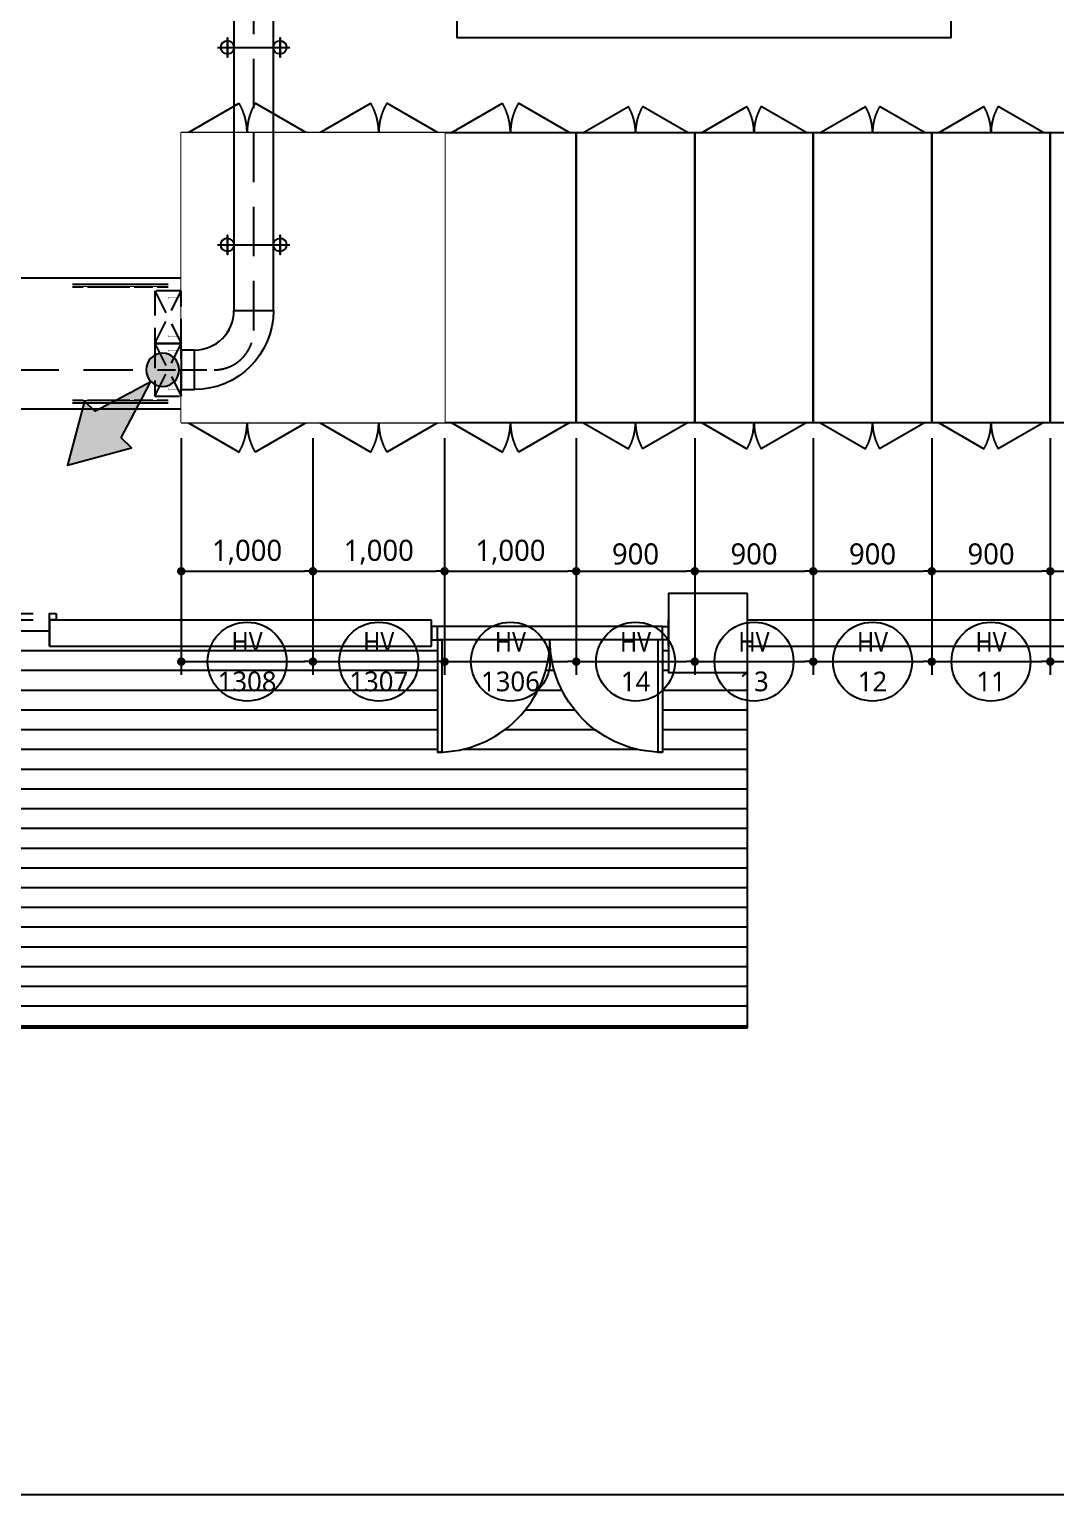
# Model space of a CAD drawing. Header units: millimetres. Extents: x 0 to 63075, y 0 to 44550.
# Drawn here: x 19790 to 27585, y 7945 to 19079 of the extents above; entities that cross this region are included whole.
import ezdxf
from ezdxf.enums import TextEntityAlignment as Align
from ezdxf.xclip import XClip

# ---------------------------------------------------------------- set-up
doc = ezdxf.new("R2010")
doc.units = ezdxf.units.MM
doc.header["$LTSCALE"] = 750
doc.header["$XCLIPFRAME"] = 0
for name, pattern in [('CEN', [62, 60, -1, 0, -1]), ('CENTER', [55, 50, -2, 1, -2]), ('HID', [0.2, 0.1, -0.1]), ('HIDDEN', [0.375, 0.25, -0.125])]:
    doc.linetypes.add(name, pattern=pattern)
doc.layers.get('Defpoints').update_dxf_attribs({"color": 167})
for name, color, linetype in [('arch', 8, 'Continuous'), ('cen', 1, 'CENTER'), ('DIM', 7, 'Continuous'), ('S2', 4, 'HIDDEN'), ('SYM', 3, 'Continuous'), ('T-TRAY', 6, 'Continuous'), ('TRAY', 3, 'Continuous'), ('TRAY1', 3, 'Continuous'), ('TRENCH', 3, 'Continuous'), ('XREF', 7, 'CEN'), ('수배전반', 3, 'Continuous')]:
    doc.layers.add(name, color=color, linetype=linetype)
doc.layers.add('건축도면', color=9, linetype='Continuous', lineweight=25)
doc.styles.add('GHS', font='malgun.ttf')
doc.styles.add('맑은고딕', font='malgun.ttf')
doc.dimstyles.new('Copy of PSD MI', dxfattribs={"dimscale": 100, "dimtxt": 1.5, "dimasz": 0.8, "dimexe": 1.25, "dimexo": 1.5, "dimgap": 0.6, "dimtad": 1, "dimdec": 0, "dimzin": 1, "dimdsep": 46, "dimlunit": 6, "dimtxsty": '맑은고딕', "dimblk": 'DOT', "dimcen": 2.5, "dimadec": 0, "dimazin": 0, "dimtfac": 1, "dimtdec": 0, "dimtix": 1, "dimtmove": 2, "dimatfit": 3, "dimfxl": 1, "dimtolj": 1, "dimtzin": 1, "dimarcsym": 0})

# ---------------------------------------------------------------- blocks, each defined once
blk = doc.blocks.new('XR-UT동', base_point=(461.0274117319104, 408.442780486535))
at = {"layer": 'arch'}
h = blk.add_hatch(dxfattribs=at)
h.set_pattern_fill('_USER,N', color=256, scale=150, style=0, pattern_type=0)
h.set_pattern_definition([(0, (-1129055.368443121, 477558.4850035652), (0, 150), [])])
edge = h.paths.add_edge_path()
edge.add_line((52794.98745333667, 14175.7425430983), (52794.98745333667, 13370.7425430983))
edge.add_arc((52794.98745333294, 14225.74254309737), 854.9999999997383, 183.3525431046147, 270.0000000000312, ccw=False)
edge.add_line((51941.45069372917, 14175.7425430983), (51938.52421294416, 14175.7425430983))
edge.add_arc((51084.98745333667, 14225.74254309737), 854.9999999995722, 269.9999999999688, 356.647456895397, ccw=False)
edge.add_line((51084.98745333667, 13370.7425430983), (51084.98745333667, 14175.7425430983))
edge.add_line((51084.98745333667, 14175.7425430983), (48139.98745333667, 14175.7425430983))
edge.add_line((48139.98745333667, 14175.7425430983), (48139.98745333667, 14375.74254309876))
edge.add_line((48139.98745333667, 14375.7425430983), (44639.98745333667, 14375.7425430983))
edge.add_line((44639.98745333667, 14375.7425430983), (44639.98745333667, 14175.74254309783))
edge.add_line((44639.98745333667, 14175.7425430983), (44439.98745333667, 14175.7425430983))
edge.add_line((44439.98745333667, 14175.7425430983), (44439.98745333667, 13975.7425430983))
edge.add_line((44439.98745333667, 13975.7425430983), (43839.98745333667, 13975.7425430983))
edge.add_line((43839.98745333667, 13975.7425430983), (43839.98745333667, 11275.7425430983))
edge.add_line((43839.98745333667, 11275.7425430983), (53439.98745333667, 11275.7425430983))
edge.add_line((53439.98745333667, 11275.7425430983), (53439.98745333667, 13975.7425430983))
edge.add_line((53439.98745333667, 13975.7425430983), (52839.98745333667, 13975.7425430983))
edge.add_line((52839.98745333667, 13975.7425430983), (52839.98745333667, 14175.7425430983))
edge.add_line((52839.98745333667, 14175.7425430983), (52794.98745333667, 14175.7425430983))
at = {"layer": 'arch', "linetype": 'HID', "ltscale": 5}
for p, q in [((44639.98745333667, 14425.7425430983), (48139.98745333667, 14425.7425430983)), ((44639.98745333667, 14375.7425430983), (48139.98745333667, 14375.7425430983))]:
    blk.add_line(p, q, dxfattribs=at)
at = {"layer": 'arch'}
for p, q in [((48139.98745333667, 14375.74254309364), (48139.98745333667, 14175.74254309364)), ((48139.98745333667, 14175.7425430983), (48139.98745333667, 14375.7425430983)), ((48139.98745333667, 14375.7425430983), (51039.98745333667, 14375.7425430983)), ((51039.98745333667, 14175.7425430983), (51039.98745333667, 14375.7425430983)), ((52839.98745333667, 14175.7425430983), (52839.98745333667, 14375.7425430983)), ((53439.98745333667, 14375.7425430983), (61839.98745333667, 14375.7425430983)), ((52794.98745333667, 14325.7425430983), (51084.98745333667, 14325.7425430983)), ((48139.98745333667, 14175.7425430983), (51039.98745333667, 14175.7425430983)), ((52794.98745333667, 14225.7425430983), (51084.98745333667, 14225.7425430983)), ((53439.98745333667, 14175.7425430983), (61839.98745333667, 14175.7425430983)), ((53439.98745333667, 11275.7425430983), (53439.98745333667, 13975.7425430983)), ((43839.98745333667, 11275.7425430983), (53439.98745333667, 11275.7425430983))]:
    blk.add_line(p, q, dxfattribs=at)
for points in [[(53439.98745333667, 14575.7425430983), (52839.98745333667, 14575.7425430983), (52839.98745333667, 13975.7425430983), (53439.98745333667, 13975.7425430983)], [(48189.98745333667, 14425.7425430983), (48189.98745333667, 14375.7425430983), (48139.98745333667, 14375.7425430983), (48139.98745333667, 14425.7425430983)], [(51039.98745333667, 14225.7425430983), (51084.98745333667, 14225.7425430983), (51084.98745333667, 14325.7425430983), (51039.98745333667, 14325.7425430983)], [(52839.98745333667, 14225.7425430983), (52794.98745333667, 14225.7425430983), (52794.98745333667, 14325.7425430983), (52839.98745333667, 14325.7425430983)]]:
    blk.add_lwpolyline(points, close=True, dxfattribs=at)
for points in [[(51084.98745333667, 14225.7425430983), (51084.98745333667, 13370.7425430983, 0.4142135623733544), (51939.98745333667, 14225.7425430983, 0.4142135623733544)], [(52794.98745333667, 14225.7425430983), (52794.98745333667, 13370.7425430983, -0.4142135623732744), (51939.98745333667, 14225.7425430983, -0.4142135623732744)]]:
    blk.add_lwpolyline(points, format="xyb", dxfattribs=at)
for points in [[(51084.98745333667, 14225.7425430983), (51119.98745333667, 14225.7425430983), (51119.98745333667, 13370.7425430983), (51084.98745333667, 13370.7425430983)], [(52794.98745333667, 14225.7425430983), (52759.98745333667, 14225.7425430983), (52759.98745333667, 13370.7425430983), (52794.98745333667, 13370.7425430983)]]:
    blk.add_lwpolyline(points, dxfattribs=at)
blk = doc.blocks.new('DOT')
at = {"layer": 'cen', "color": 0, "linetype": 'ByBlock'}
blk.add_line((-0.5, 0), (-1, 0), dxfattribs=at)
at = {"layer": 'cen', "color": 0, "linetype": 'ByBlock', "const_width": 0.5}
blk.add_lwpolyline([(-0.25, 0, 1), (0.25, 0, 1)], format="xyb", close=True, dxfattribs=at)
blk = doc.blocks.new('*D18')
at = {"layer": 'Defpoints', "color": 0, "transparency": 16777216}
for p in [(27543.75349408764, 16091.59562137943), (28443.75349408764, 16091.59562149538), (28443.75349408764, 14961.29435023869)]:
    blk.add_point(p, dxfattribs=at)
at = {"layer": 'DIM', "color": 0, "lineweight": -2, "ltscale": 2, "transparency": 16777216}
for p, q in [((27543.75349408764, 15971.59562137943), (27543.75349408764, 14861.29435023869)), ((28443.75349408764, 15971.59562149538), (28443.75349408764, 14861.29435023869)), ((27607.75349408764, 14961.29435023869), (28379.75349408764, 14961.29435023869))]:
    blk.add_line(p, q, dxfattribs=at)
at = {"layer": 'DIM', "color": 0, "lineweight": -2, "transparency": 16777216, "xscale": 64, "yscale": 64, "zscale": 64, "rotation": 180}
blk.add_blockref('DOT', (27543.75349408764, 14961.29435023869), dxfattribs=at)
at = {"layer": 'DIM', "color": 0, "lineweight": -2, "transparency": 16777216, "xscale": 64, "yscale": 64, "zscale": 64}
blk.add_blockref('DOT', (28443.75349408764, 14961.29435023869), dxfattribs=at)
at = {"layer": 'DIM', "color": 3, "transparency": 16777216, "insert": (27993.75349408764, 15091.95739371695), "char_height": 160, "attachment_point": 5, "style": '맑은고딕'}
blk.add_mtext('\\A1;900', dxfattribs=at)
blk = doc.blocks.new('*D19')
at = {"layer": 'Defpoints', "color": 0, "transparency": 16777216}
for p in [(27543.75349408764, 16091.59562137943), (28443.75349408764, 16091.59562137943), (28443.75349408764, 14274.52652119832)]:
    blk.add_point(p, dxfattribs=at)
at = {"layer": 'DIM', "color": 0, "lineweight": -2, "ltscale": 2, "transparency": 16777216}
for p, q in [((27543.75349408764, 15971.59562137943), (27543.75349408764, 14174.52652119832)), ((28443.75349408764, 15971.59562137943), (28443.75349408764, 14174.52652119832)), ((27607.75349408764, 14274.52652119832), (28379.75349408764, 14274.52652119832))]:
    blk.add_line(p, q, dxfattribs=at)
at = {"layer": 'DIM', "color": 0, "lineweight": -2, "transparency": 16777216, "xscale": 64, "yscale": 64, "zscale": 64, "rotation": 180}
blk.add_blockref('DOT', (27543.75349408764, 14274.52652119832), dxfattribs=at)
at = {"layer": 'DIM', "color": 0, "lineweight": -2, "transparency": 16777216, "xscale": 64, "yscale": 64, "zscale": 64}
blk.add_blockref('DOT', (28443.75349408764, 14274.52652119832), dxfattribs=at)
blk = doc.blocks.new('*D20')
at = {"layer": 'Defpoints', "color": 0, "transparency": 16777216}
for p in [(26643.75349408764, 16091.59562137943), (27543.75349408764, 16091.59562149538), (27543.75349408764, 14961.29435023869)]:
    blk.add_point(p, dxfattribs=at)
at = {"layer": 'DIM', "color": 0, "lineweight": -2, "ltscale": 2, "transparency": 16777216}
for p, q in [((26643.75349408764, 15971.59562137943), (26643.75349408764, 14861.29435023869)), ((27543.75349408764, 15971.59562149538), (27543.75349408764, 14861.29435023869)), ((26707.75349408764, 14961.29435023869), (27479.75349408764, 14961.29435023869))]:
    blk.add_line(p, q, dxfattribs=at)
at = {"layer": 'DIM', "color": 0, "lineweight": -2, "transparency": 16777216, "xscale": 64, "yscale": 64, "zscale": 64, "rotation": 180}
blk.add_blockref('DOT', (26643.75349408764, 14961.29435023869), dxfattribs=at)
at = {"layer": 'DIM', "color": 0, "lineweight": -2, "transparency": 16777216, "xscale": 64, "yscale": 64, "zscale": 64}
blk.add_blockref('DOT', (27543.75349408764, 14961.29435023869), dxfattribs=at)
at = {"layer": 'DIM', "color": 3, "transparency": 16777216, "insert": (27093.75349408764, 15091.95739371695), "char_height": 160, "attachment_point": 5, "style": '맑은고딕'}
blk.add_mtext('\\A1;900', dxfattribs=at)
blk = doc.blocks.new('*D21')
at = {"layer": 'Defpoints', "color": 0, "transparency": 16777216}
for p in [(26643.75349408764, 16091.59562137943), (27543.75349408764, 16091.59562137943), (27543.75349408764, 14274.52652119832)]:
    blk.add_point(p, dxfattribs=at)
at = {"layer": 'DIM', "color": 0, "lineweight": -2, "ltscale": 2, "transparency": 16777216}
for p, q in [((26643.75349408764, 15971.59562137943), (26643.75349408764, 14174.52652119832)), ((27543.75349408764, 15971.59562137943), (27543.75349408764, 14174.52652119832)), ((26707.75349408764, 14274.52652119832), (27479.75349408764, 14274.52652119832))]:
    blk.add_line(p, q, dxfattribs=at)
at = {"layer": 'DIM', "color": 0, "lineweight": -2, "transparency": 16777216, "xscale": 64, "yscale": 64, "zscale": 64, "rotation": 180}
blk.add_blockref('DOT', (26643.75349408764, 14274.52652119832), dxfattribs=at)
at = {"layer": 'DIM', "color": 0, "lineweight": -2, "transparency": 16777216, "xscale": 64, "yscale": 64, "zscale": 64}
blk.add_blockref('DOT', (27543.75349408764, 14274.52652119832), dxfattribs=at)
blk = doc.blocks.new('*D22')
at = {"layer": 'Defpoints', "color": 0, "transparency": 16777216}
for p in [(25743.75349408764, 16091.59562137943), (26643.75349408764, 16091.59562149538), (26643.75349408764, 14961.29435023869)]:
    blk.add_point(p, dxfattribs=at)
at = {"layer": 'DIM', "color": 0, "lineweight": -2, "ltscale": 2, "transparency": 16777216}
for p, q in [((25743.75349408764, 15971.59562137943), (25743.75349408764, 14861.29435023869)), ((26643.75349408764, 15971.59562149538), (26643.75349408764, 14861.29435023869)), ((25807.75349408764, 14961.29435023869), (26579.75349408764, 14961.29435023869))]:
    blk.add_line(p, q, dxfattribs=at)
at = {"layer": 'DIM', "color": 0, "lineweight": -2, "transparency": 16777216, "xscale": 64, "yscale": 64, "zscale": 64, "rotation": 180}
blk.add_blockref('DOT', (25743.75349408764, 14961.29435023869), dxfattribs=at)
at = {"layer": 'DIM', "color": 0, "lineweight": -2, "transparency": 16777216, "xscale": 64, "yscale": 64, "zscale": 64}
blk.add_blockref('DOT', (26643.75349408764, 14961.29435023869), dxfattribs=at)
at = {"layer": 'DIM', "color": 3, "transparency": 16777216, "insert": (26193.75349408764, 15091.95739371695), "char_height": 160, "attachment_point": 5, "style": '맑은고딕'}
blk.add_mtext('\\A1;900', dxfattribs=at)
blk = doc.blocks.new('*D23')
at = {"layer": 'Defpoints', "color": 0, "transparency": 16777216}
for p in [(25743.75349408764, 16091.59562137943), (26643.75349408764, 16091.59562137943), (26643.75349408764, 14274.52652119832)]:
    blk.add_point(p, dxfattribs=at)
at = {"layer": 'DIM', "color": 0, "lineweight": -2, "ltscale": 2, "transparency": 16777216}
for p, q in [((25743.75349408764, 15971.59562137943), (25743.75349408764, 14174.52652119832)), ((26643.75349408764, 15971.59562137943), (26643.75349408764, 14174.52652119832)), ((25807.75349408764, 14274.52652119832), (26579.75349408764, 14274.52652119832))]:
    blk.add_line(p, q, dxfattribs=at)
at = {"layer": 'DIM', "color": 0, "lineweight": -2, "transparency": 16777216, "xscale": 64, "yscale": 64, "zscale": 64, "rotation": 180}
blk.add_blockref('DOT', (25743.75349408764, 14274.52652119832), dxfattribs=at)
at = {"layer": 'DIM', "color": 0, "lineweight": -2, "transparency": 16777216, "xscale": 64, "yscale": 64, "zscale": 64}
blk.add_blockref('DOT', (26643.75349408764, 14274.52652119832), dxfattribs=at)
blk = doc.blocks.new('*D24')
at = {"layer": 'Defpoints', "color": 0, "transparency": 16777216}
for p in [(24843.75349408764, 16091.59562137943), (25743.75349408764, 16091.59562149538), (25743.75349408764, 14961.29435023869)]:
    blk.add_point(p, dxfattribs=at)
at = {"layer": 'DIM', "color": 0, "lineweight": -2, "ltscale": 2, "transparency": 16777216}
for p, q in [((24843.75349408764, 15971.59562137943), (24843.75349408764, 14861.29435023869)), ((25743.75349408764, 15971.59562149538), (25743.75349408764, 14861.29435023869)), ((24907.75349408764, 14961.29435023869), (25679.75349408764, 14961.29435023869))]:
    blk.add_line(p, q, dxfattribs=at)
at = {"layer": 'DIM', "color": 0, "lineweight": -2, "transparency": 16777216, "xscale": 64, "yscale": 64, "zscale": 64, "rotation": 180}
blk.add_blockref('DOT', (24843.75349408764, 14961.29435023869), dxfattribs=at)
at = {"layer": 'DIM', "color": 0, "lineweight": -2, "transparency": 16777216, "xscale": 64, "yscale": 64, "zscale": 64}
blk.add_blockref('DOT', (25743.75349408764, 14961.29435023869), dxfattribs=at)
at = {"layer": 'DIM', "color": 3, "transparency": 16777216, "insert": (25293.75349408764, 15091.95739371695), "char_height": 160, "attachment_point": 5, "style": '맑은고딕'}
blk.add_mtext('\\A1;900', dxfattribs=at)
blk = doc.blocks.new('*D25')
at = {"layer": 'Defpoints', "color": 0, "transparency": 16777216}
for p in [(24843.75349408764, 16091.59562137943), (25743.75349408764, 16091.59562137943), (25743.75349408764, 14274.52652119832)]:
    blk.add_point(p, dxfattribs=at)
at = {"layer": 'DIM', "color": 0, "lineweight": -2, "ltscale": 2, "transparency": 16777216}
for p, q in [((24843.75349408764, 15971.59562137943), (24843.75349408764, 14174.52652119832)), ((25743.75349408764, 15971.59562137943), (25743.75349408764, 14174.52652119832)), ((24907.75349408764, 14274.52652119832), (25679.75349408764, 14274.52652119832))]:
    blk.add_line(p, q, dxfattribs=at)
at = {"layer": 'DIM', "color": 0, "lineweight": -2, "transparency": 16777216, "xscale": 64, "yscale": 64, "zscale": 64, "rotation": 180}
blk.add_blockref('DOT', (24843.75349408764, 14274.52652119832), dxfattribs=at)
at = {"layer": 'DIM', "color": 0, "lineweight": -2, "transparency": 16777216, "xscale": 64, "yscale": 64, "zscale": 64}
blk.add_blockref('DOT', (25743.75349408764, 14274.52652119832), dxfattribs=at)
blk = doc.blocks.new('*D26')
at = {"layer": 'Defpoints', "color": 0, "transparency": 16777216}
for p in [(23943.75349408764, 16091.59562137943), (24843.75349408764, 16091.59562149538), (24843.75349408764, 14961.29435023869)]:
    blk.add_point(p, dxfattribs=at)
at = {"layer": 'DIM', "color": 0, "lineweight": -2, "ltscale": 2, "transparency": 16777216}
for p, q in [((23943.75349408764, 15971.59562137943), (23943.75349408764, 14861.29435023869)), ((24843.75349408764, 15971.59562149538), (24843.75349408764, 14861.29435023869)), ((24007.75349408764, 14961.29435023869), (24779.75349408764, 14961.29435023869))]:
    blk.add_line(p, q, dxfattribs=at)
at = {"layer": 'DIM', "color": 0, "lineweight": -2, "transparency": 16777216, "xscale": 64, "yscale": 64, "zscale": 64, "rotation": 180}
blk.add_blockref('DOT', (23943.75349408764, 14961.29435023869), dxfattribs=at)
at = {"layer": 'DIM', "color": 0, "lineweight": -2, "transparency": 16777216, "xscale": 64, "yscale": 64, "zscale": 64}
blk.add_blockref('DOT', (24843.75349408764, 14961.29435023869), dxfattribs=at)
at = {"layer": 'DIM', "color": 3, "transparency": 16777216, "insert": (24393.75349408764, 15091.95739371695), "char_height": 160, "attachment_point": 5, "style": '맑은고딕'}
blk.add_mtext('\\A1;900', dxfattribs=at)
blk = doc.blocks.new('*D27')
at = {"layer": 'Defpoints', "color": 0, "transparency": 16777216}
for p in [(23943.75349408764, 16091.59562137943), (24843.75349408764, 16091.59562137943), (24843.75349408764, 14274.52652119832)]:
    blk.add_point(p, dxfattribs=at)
at = {"layer": 'DIM', "color": 0, "lineweight": -2, "ltscale": 2, "transparency": 16777216}
for p, q in [((23943.75349408764, 15971.59562137943), (23943.75349408764, 14174.52652119832)), ((24843.75349408764, 15971.59562137943), (24843.75349408764, 14174.52652119832)), ((24007.75349408764, 14274.52652119832), (24779.75349408764, 14274.52652119832))]:
    blk.add_line(p, q, dxfattribs=at)
at = {"layer": 'DIM', "color": 0, "lineweight": -2, "transparency": 16777216, "xscale": 64, "yscale": 64, "zscale": 64, "rotation": 180}
blk.add_blockref('DOT', (23943.75349408764, 14274.52652119832), dxfattribs=at)
at = {"layer": 'DIM', "color": 0, "lineweight": -2, "transparency": 16777216, "xscale": 64, "yscale": 64, "zscale": 64}
blk.add_blockref('DOT', (24843.75349408764, 14274.52652119832), dxfattribs=at)
blk = doc.blocks.new('*D28')
at = {"layer": 'Defpoints', "color": 0, "transparency": 16777216}
for p in [(21943.75349408764, 16091.59562137943), (22943.75349408764, 16091.59562149538), (22943.75349408764, 14961.29435023869)]:
    blk.add_point(p, dxfattribs=at)
at = {"layer": 'DIM', "color": 0, "lineweight": -2, "ltscale": 2, "transparency": 16777216}
for p, q in [((21943.75349408764, 15971.59562137943), (21943.75349408764, 14861.29435023869)), ((22943.75349408764, 15971.59562149538), (22943.75349408764, 14861.29435023869)), ((22007.75349408764, 14961.29435023869), (22879.75349408764, 14961.29435023869))]:
    blk.add_line(p, q, dxfattribs=at)
at = {"layer": 'DIM', "color": 0, "lineweight": -2, "transparency": 16777216, "xscale": 64, "yscale": 64, "zscale": 64, "rotation": 180}
blk.add_blockref('DOT', (21943.75349408764, 14961.29435023869), dxfattribs=at)
at = {"layer": 'DIM', "color": 0, "lineweight": -2, "transparency": 16777216, "xscale": 64, "yscale": 64, "zscale": 64}
blk.add_blockref('DOT', (22943.75349408764, 14961.29435023869), dxfattribs=at)
at = {"layer": 'DIM', "color": 3, "transparency": 16777216, "insert": (22443.75349408764, 15105.81608936913), "char_height": 160, "attachment_point": 5, "style": '맑은고딕'}
blk.add_mtext('\\A1;1,000', dxfattribs=at)
blk = doc.blocks.new('*D29')
at = {"layer": 'Defpoints', "color": 0, "transparency": 16777216}
for p in [(21943.75349408764, 16091.59562137943), (22943.75349408764, 16091.59562137943), (22943.75349408764, 14274.52652119832)]:
    blk.add_point(p, dxfattribs=at)
at = {"layer": 'DIM', "color": 0, "lineweight": -2, "ltscale": 2, "transparency": 16777216}
for p, q in [((21943.75349408764, 15971.59562137943), (21943.75349408764, 14174.52652119832)), ((22943.75349408764, 15971.59562137943), (22943.75349408764, 14174.52652119832)), ((22007.75349408764, 14274.52652119832), (22879.75349408764, 14274.52652119832))]:
    blk.add_line(p, q, dxfattribs=at)
at = {"layer": 'DIM', "color": 0, "lineweight": -2, "transparency": 16777216, "xscale": 64, "yscale": 64, "zscale": 64, "rotation": 180}
blk.add_blockref('DOT', (21943.75349408764, 14274.52652119832), dxfattribs=at)
at = {"layer": 'DIM', "color": 0, "lineweight": -2, "transparency": 16777216, "xscale": 64, "yscale": 64, "zscale": 64}
blk.add_blockref('DOT', (22943.75349408764, 14274.52652119832), dxfattribs=at)
blk = doc.blocks.new('*D30')
at = {"layer": 'Defpoints', "color": 0, "transparency": 16777216}
for p in [(20943.75349408764, 16091.59562137943), (21943.75349408764, 16091.59562149538), (21943.75349408764, 14961.29435023869)]:
    blk.add_point(p, dxfattribs=at)
at = {"layer": 'DIM', "color": 0, "lineweight": -2, "ltscale": 2, "transparency": 16777216}
for p, q in [((20943.75349408764, 15971.59562137943), (20943.75349408764, 14861.29435023869)), ((21943.75349408764, 15971.59562149538), (21943.75349408764, 14861.29435023869)), ((21007.75349408764, 14961.29435023869), (21879.75349408764, 14961.29435023869))]:
    blk.add_line(p, q, dxfattribs=at)
at = {"layer": 'DIM', "color": 0, "lineweight": -2, "transparency": 16777216, "xscale": 64, "yscale": 64, "zscale": 64, "rotation": 180}
blk.add_blockref('DOT', (20943.75349408764, 14961.29435023869), dxfattribs=at)
at = {"layer": 'DIM', "color": 0, "lineweight": -2, "transparency": 16777216, "xscale": 64, "yscale": 64, "zscale": 64}
blk.add_blockref('DOT', (21943.75349408764, 14961.29435023869), dxfattribs=at)
at = {"layer": 'DIM', "color": 3, "transparency": 16777216, "insert": (21443.75349408764, 15105.81608936913), "char_height": 160, "attachment_point": 5, "style": '맑은고딕'}
blk.add_mtext('\\A1;1,000', dxfattribs=at)
blk = doc.blocks.new('*D31')
at = {"layer": 'Defpoints', "color": 0, "transparency": 16777216}
for p in [(20943.75349408764, 16091.59562137943), (21943.75349408764, 16091.59562137943), (21943.75349408764, 14274.52652119832)]:
    blk.add_point(p, dxfattribs=at)
at = {"layer": 'DIM', "color": 0, "lineweight": -2, "ltscale": 2, "transparency": 16777216}
for p, q in [((20943.75349408764, 15971.59562137943), (20943.75349408764, 14174.52652119832)), ((21943.75349408764, 15971.59562137943), (21943.75349408764, 14174.52652119832)), ((21007.75349408764, 14274.52652119832), (21879.75349408764, 14274.52652119832))]:
    blk.add_line(p, q, dxfattribs=at)
at = {"layer": 'DIM', "color": 0, "lineweight": -2, "transparency": 16777216, "xscale": 64, "yscale": 64, "zscale": 64, "rotation": 180}
blk.add_blockref('DOT', (20943.75349408764, 14274.52652119832), dxfattribs=at)
at = {"layer": 'DIM', "color": 0, "lineweight": -2, "transparency": 16777216, "xscale": 64, "yscale": 64, "zscale": 64}
blk.add_blockref('DOT', (21943.75349408764, 14274.52652119832), dxfattribs=at)
blk = doc.blocks.new('*D34')
at = {"layer": 'Defpoints', "color": 0, "transparency": 16777216}
for p in [(22943.75349408764, 16091.59562137943), (23943.75349408764, 16091.59562149538), (23943.75349408764, 14961.29435023869)]:
    blk.add_point(p, dxfattribs=at)
at = {"layer": 'DIM', "color": 0, "lineweight": -2, "ltscale": 2, "transparency": 16777216}
for p, q in [((22943.75349408764, 15971.59562137943), (22943.75349408764, 14861.29435023869)), ((23943.75349408764, 15971.59562149538), (23943.75349408764, 14861.29435023869)), ((23007.75349408764, 14961.29435023869), (23879.75349408764, 14961.29435023869))]:
    blk.add_line(p, q, dxfattribs=at)
at = {"layer": 'DIM', "color": 0, "lineweight": -2, "transparency": 16777216, "xscale": 64, "yscale": 64, "zscale": 64, "rotation": 180}
blk.add_blockref('DOT', (22943.75349408764, 14961.29435023869), dxfattribs=at)
at = {"layer": 'DIM', "color": 0, "lineweight": -2, "transparency": 16777216, "xscale": 64, "yscale": 64, "zscale": 64}
blk.add_blockref('DOT', (23943.75349408764, 14961.29435023869), dxfattribs=at)
at = {"layer": 'DIM', "color": 3, "transparency": 16777216, "insert": (23443.75349408764, 15105.81608936913), "char_height": 160, "attachment_point": 5, "style": '맑은고딕'}
blk.add_mtext('\\A1;1,000', dxfattribs=at)
blk = doc.blocks.new('*D35')
at = {"layer": 'Defpoints', "color": 0, "transparency": 16777216}
for p in [(22943.75349408764, 16091.59562137943), (23943.75349408764, 16091.59562137943), (23943.75349408764, 14274.52652119832)]:
    blk.add_point(p, dxfattribs=at)
at = {"layer": 'DIM', "color": 0, "lineweight": -2, "ltscale": 2, "transparency": 16777216}
for p, q in [((22943.75349408764, 15971.59562137943), (22943.75349408764, 14174.52652119832)), ((23943.75349408764, 15971.59562137943), (23943.75349408764, 14174.52652119832)), ((23007.75349408764, 14274.52652119832), (23879.75349408764, 14274.52652119832))]:
    blk.add_line(p, q, dxfattribs=at)
at = {"layer": 'DIM', "color": 0, "lineweight": -2, "transparency": 16777216, "xscale": 64, "yscale": 64, "zscale": 64, "rotation": 180}
blk.add_blockref('DOT', (22943.75349408764, 14274.52652119832), dxfattribs=at)
at = {"layer": 'DIM', "color": 0, "lineweight": -2, "transparency": 16777216, "xscale": 64, "yscale": 64, "zscale": 64}
blk.add_blockref('DOT', (23943.75349408764, 14274.52652119832), dxfattribs=at)
blk = doc.blocks.new('A$C222E16D0')
at = {"layer": 'T-TRAY'}
for color, points in [(254, [(0.7071065869531594, 0.7071069754310884), (2.494500802218681, 4.095290090830531), (1.880680810456397, 4.709109745395835), (5.744383831217419, 5.744386987120379), (4.709108712151647, 1.880683397583198), (4.095288720389362, 2.494503052148502)]), (256, [(1, 0, 0.9999999999999999), (-1, 1.224646799147353e-16, 0.9999999999999999)])]:
    blk.add_hatch(color=color, dxfattribs=at).paths.add_polyline_path(points)
at = {"layer": 'T-TRAY', "color": 3}
for p in [(2.494500802218681, 4.095290090830531), (4.095288720389362, 2.494503052148502)]:
    blk.add_line(p, (0.7071065869531594, 0.7071069754310884), dxfattribs=at)
blk.add_lwpolyline([(2.494500802218681, 4.095290090830531), (1.880680810456397, 4.709109745395835), (5.744383831217419, 5.744386987120379), (4.709108712151647, 1.880683397583198), (4.095288720389362, 2.494503052148502)], dxfattribs=at)
blk.add_circle((0, 0), 1, dxfattribs=at)

msp = doc.modelspace()

# ---------------------------------------------------------------- linework, layer by layer
at = {"layer": 'DIM', "color": 6, "ltscale": 2}
for p, q in [((21168.75349408764, 14274.52652119832, -5.479289800115544e-09), (21718.75349408764, 14274.52652119832, 5.479289800070159e-09)), ((22168.75349408764, 14274.52652119832, -5.479289800085288e-09), (22718.75349408764, 14274.52652119832, 5.479289800100415e-09)), ((23168.75349408764, 14274.52652119832, -5.479289800085288e-09), (23718.75349408764, 14274.52652119832, 5.479289800100415e-09)), ((24118.75349408764, 14274.52652119832, -5.479289800138235e-09), (24668.75349408764, 14274.52652119832, 5.479289800047467e-09)), ((25018.75349408764, 14274.52652119832, -5.479289800138235e-09), (25568.75349408764, 14274.52652119832, 5.479289800047467e-09)), ((25918.75349408764, 14274.52652119832, -5.479289800138235e-09), (26468.75349408764, 14274.52652119832, 5.479289800047467e-09)), ((26818.75349408764, 14274.52652119832, -5.479289800138235e-09), (27368.75349408764, 14274.52652119832, 5.479289800047467e-09))]:
    msp.add_line(p, q, dxfattribs=at)
for centre in [(21443.75349408764, 14274.52652119832), (22443.75349408764, 14274.52652119832), (23443.75349408764, 14274.52652119832), (24393.75349408764, 14274.52652119832), (25293.75349408764, 14274.52652119832), (26193.75349408764, 14274.52652119832), (27093.75349408764, 14274.52652119832)]:
    msp.add_circle(centre, 300, dxfattribs=at)
at = {"layer": 'SYM', "color": 6, "linetype": 'HIDDEN', "ltscale": 800}
for p, q in [((20993.75349408764, 18291.59562137943), (21383.46492578837, 18516.59562137943)), ((21893.75349408764, 18291.59562137943), (21504.04206238317, 18516.59562137943)), ((21993.75349408764, 18291.59562137943), (22383.46492578837, 18516.59562137943)), ((22893.75349408764, 18291.59562137943), (22504.04206238317, 18516.59562137943)), ((22993.75349408764, 18291.59562137943), (23383.46492578837, 18516.59562137943)), ((23893.75349408764, 18291.59562137943), (23504.04206238317, 18516.59562137943)), ((23993.75349408764, 18291.59562137943), (24340.16365560147, 18491.59562137943)), ((24793.75349408764, 18291.59562137943), (24447.3433325738, 18491.59562137943)), ((24893.75349408764, 18291.59562137943), (25240.16365560147, 18491.59562137943)), ((25693.75349408764, 18291.59562137943), (25347.3433325738, 18491.59562137943)), ((25793.75349408764, 18291.59562137943), (26140.16365560147, 18491.59562137943)), ((26593.75349408764, 18291.59562137943), (26247.3433325738, 18491.59562137943)), ((26693.75349408764, 18291.59562137943), (27040.16365560147, 18491.59562137943)), ((27493.75349408764, 18291.59562137943), (27147.3433325738, 18491.59562137943)), ((20993.75349408764, 16091.59562137943), (21383.46492578837, 15866.59562137943)), ((21893.75349408764, 16091.59562137943), (21504.04206238317, 15866.59562137943)), ((21993.75349408764, 16091.59562137943), (22383.46492578837, 15866.59562137943)), ((22893.75349408764, 16091.59562137943), (22504.04206238317, 15866.59562137943)), ((22993.75349408764, 16091.59562137943), (23383.46492578837, 15866.59562137943)), ((23893.75349408764, 16091.59562137943), (23504.04206238317, 15866.59562137943)), ((23993.75349408764, 16091.59562137943), (24340.16365560147, 15891.59562137943)), ((24793.75349408764, 16091.59562137943), (24447.3433325738, 15891.59562137943)), ((24893.75349408764, 16091.59562137943), (25240.16365560147, 15891.59562137943)), ((25693.75349408764, 16091.59562137943), (25347.3433325738, 15891.59562137943)), ((25793.75349408764, 16091.59562137943), (26140.16365560147, 15891.59562137943)), ((26593.75349408764, 16091.59562137943), (26247.3433325738, 15891.59562137943)), ((26693.75349408764, 16091.59562137943), (27040.16365560147, 15891.59562137943)), ((27493.75349408764, 16091.59562137943), (27147.3433325738, 15891.59562137943))]:
    msp.add_line(p, q, dxfattribs=at)
at = {"layer": 'SYM', "color": 6}
msp.add_lwpolyline([(23038.88906696249, 20420.45100612369), (26788.88967928845, 20420.45100612369), (26788.88967928845, 19014.19980422236), (23038.88906696249, 19014.19980422236)], close=True, dxfattribs=at)
at = {"layer": 'SYM', "color": 6, "linetype": 'HIDDEN', "ltscale": 800}
for centre, radius, start, end in [((20993.75349408764, 18291.59562137943), 450, 0, 30.00000004160673), ((21893.75349408764, 18291.59562137943), 450.0000000000078, 149.9999999583933, 180), ((21993.75349408764, 18291.59562137943), 450, 0, 30.00000004160673), ((22893.75349408764, 18291.59562137943), 450.0000000000078, 149.9999999583933, 180), ((22993.75349408764, 18291.59562137943), 450, 0, 30.00000004160673), ((23893.75349408764, 18291.59562137943), 450.0000000000078, 149.9999999583933, 180), ((23993.75349408764, 18291.59562137943), 400, 0, 30.00000004160673), ((24793.75349408764, 18291.59562137943), 400.0000000000013, 149.9999999583933, 180), ((24893.75349408764, 18291.59562137943), 400, 0, 30.00000004160673), ((25693.75349408764, 18291.59562137943), 400.0000000000013, 149.9999999583933, 180), ((25793.75349408764, 18291.59562137943), 400, 0, 30.00000004160673), ((26593.75349408764, 18291.59562137943), 400.0000000000013, 149.9999999583933, 180), ((26693.75349408764, 18291.59562137943), 400, 0, 30.00000004160673), ((27493.75349408764, 18291.59562137943), 400.0000000000013, 149.9999999583933, 180), ((20993.75349408764, 16091.59562137943), 450.0000000000078, 329.9999999583933, 0), ((21893.75349408764, 16091.59562137943), 450, 180, 210.0000000416067), ((21993.75349408764, 16091.59562137943), 450.0000000000078, 329.9999999583933, 0), ((22893.75349408764, 16091.59562137943), 450, 180, 210.0000000416067), ((22993.75349408764, 16091.59562137943), 450.0000000000078, 329.9999999583933, 0), ((23893.75349408764, 16091.59562137943), 450, 180, 210.0000000416067), ((23993.75349408764, 16091.59562137943), 400.0000000000013, 329.9999999583933, 0), ((24793.75349408764, 16091.59562137943), 400, 180, 210.0000000416067), ((24893.75349408764, 16091.59562137943), 400.0000000000013, 329.9999999583933, 0), ((25693.75349408764, 16091.59562137943), 400, 180, 210.0000000416067), ((25793.75349408764, 16091.59562137943), 400.0000000000013, 329.9999999583933, 0), ((26593.75349408764, 16091.59562137943), 400, 180, 210.0000000416067), ((26693.75349408764, 16091.59562137943), 400.0000000000013, 329.9999999583933, 0), ((27493.75349408764, 16091.59562137943), 400, 180, 210.0000000416067)]:
    msp.add_arc(centre, radius, start, end, dxfattribs=at)
at = {"layer": 'TRAY1', "color": 6}
msp.add_lwpolyline([(21220.22497148547, 18941.27421196636), (21243.75349408775, 18941.27421196636), (21247.08291883409, 18959.21459673524), (21258.00903419699, 18976.23609960165), (21276.52654006999, 18988.21281074446), (21293.75349408775, 18991.27421196636), (21293.75349408868, 19014.45597133126), (21293.75349408775, 18991.27421196636), (21312.60062451303, 18987.58604279433), (21329.99320241917, 18975.72248536434), (21340.47796063885, 18959.07376885686), (21343.75349408775, 18941.27421196636), (21339.45604172177, 18920.99424303595), (21329.25200947761, 18906.06263141327), (21314.30933701448, 18895.69507944297), (21293.75349408775, 18891.27421196636), (21293.75349408775, 18868.09245260146), (21293.75349408775, 18891.27421196636), (21273.79963431149, 18895.42834541381), (21257.90008468475, 18906.42406082984), (21247.10985467504, 18923.26391207233), (21243.75349408775, 18941.27421196636), (21293.75349408775, 18941.27421196636), (21293.75349408775, 18991.27421196636), (21293.75349408775, 18891.27421196636), (21293.75349408775, 18941.27421196636), (21293.75349408775, 18941.27421196636), (21693.75349408775, 18941.27421196636), (21693.75349408775, 18891.27421196636), (21693.75349408775, 18991.27421196636), (21693.75349408775, 18941.27421196636), (21743.75349408775, 18941.27421196636), (21740.39713350139, 18923.26391207233), (21729.60690349169, 18906.42406082984), (21713.70735386494, 18895.42834541287), (21693.75349408775, 18891.27421196636), (21693.75349408775, 18868.09245260053), (21693.75349408775, 18891.27421196636), (21673.19765116196, 18895.69507944297), (21658.25497869696, 18906.06263141327), (21648.05094645559, 18920.99424303502), (21643.75349408775, 18941.27421196636), (21647.02902753666, 18959.07376885686), (21657.51378575634, 18975.72248536434), (21674.90636366248, 18987.58604279433), (21693.75349408775, 18991.27421196636), (21693.75349408775, 19014.45597133126), (21693.75349408775, 18991.27421196636), (21710.98044810552, 18988.21281074446), (21729.49795397851, 18976.23609960072), (21740.42406933955, 18959.21459673431), (21743.75349408775, 18941.27421196636), (21767.28201669003, 18941.27421196636)], dxfattribs=at)
at = {"layer": '수배전반'}
for points in [[(20943.75349408764, 16091.59562137943), (21943.75349408764, 16091.59562137943), (21943.75349408764, 18291.59562137943), (20943.75349408764, 18291.59562137943)], [(21943.75349408764, 16091.59562137943), (22943.75349408764, 16091.59562137943), (22943.75349408764, 18291.59562137943), (21943.75349408764, 18291.59562137943)], [(22943.75349408764, 16091.59562137943), (23943.75349408764, 16091.59562137943), (23943.75349408764, 18291.59562137943), (22943.75349408764, 18291.59562137943)], [(23943.75349408764, 16091.59562137943), (24843.75349408764, 16091.59562137943), (24843.75349408764, 18291.59562137943), (23943.75349408764, 18291.59562137943)], [(24843.75349408764, 16091.59562137943), (25743.75349408764, 16091.59562137943), (25743.75349408764, 18291.59562137943), (24843.75349408764, 18291.59562137943)], [(25743.75349408764, 16091.59562137943), (26643.75349408764, 16091.59562137943), (26643.75349408764, 18291.59562137943), (25743.75349408764, 18291.59562137943)], [(26643.75349408764, 16091.59562137943), (27543.75349408764, 16091.59562137943), (27543.75349408764, 18291.59562137943), (26643.75349408764, 18291.59562137943)], [(27543.75349408764, 16091.59562137943), (28443.75349408764, 16091.59562137943), (28443.75349408764, 18291.59562137943), (27543.75349408764, 18291.59562137943)]]:
    msp.add_lwpolyline(points, close=True, dxfattribs=at)

# ---------------------------------------------------------------- texts
at = {"layer": 'DIM', "color": 3, "style": 'GHS', "width": 0.9}
for p in [(21443.75349408764, 14424.52652119832), (22443.75349408764, 14424.52652119832), (23443.75349408764, 14424.52652119832), (24393.75349408764, 14424.52652119832), (25293.75349408764, 14424.52652119832), (26193.75349408764, 14424.52652119832), (27093.75349408764, 14424.52652119832)]:
    msp.add_text('HV', height=150, dxfattribs=at).set_placement(p, align=Align.MIDDLE)
at = {"layer": 'DIM', "color": 3, "style": 'GHS'}
for s, p in [('1308', (21443.75349408764, 14124.52652119832)), ('1307', (22443.75349408764, 14124.52652119832)), ('1306', (23443.75349408764, 14124.52652119832)), ('14', (24393.75349408764, 14124.52652119832)), ('13', (25293.75349408764, 14124.52652119832)), ('12', (26193.75349408764, 14124.52652119832)), ('11', (27093.75349408764, 14124.52652119832))]:
    msp.add_text(s, height=150, dxfattribs=at).set_placement(p, align=Align.MIDDLE)

# ---------------------------------------------------------------- dimensions: what is measured, and where the dimension line sits
at = {"layer": 'DIM', "color": 6, "ltscale": 2}
for base, p1, p2, picture, middle in [((21943.75349408764, 14274.52652119832), (20943.75349408764, 16091.59562137943), (21943.75349408764, 16091.59562137943, -1.095857960014788e-08), '*D31', (20193.75349421237, 14694.79159962241)), ((22943.75349408764, 14274.52652119832), (21943.75349408764, 16091.59562137943), (22943.75349408764, 16091.59562137943, -1.095857960014788e-08), '*D29', (21293.75349421237, 14694.79159962241)), ((23943.75349408764, 14274.52652119832), (22943.75349408764, 16091.59562137943), (23943.75349408764, 16091.59562137943, -1.095857960014788e-08), '*D35', (22293.75349421237, 14694.79159962241)), ((24843.75349408764, 14274.52652119832), (23943.75349408764, 16091.59562137943), (24843.75349408764, 16091.59562137943, -1.095857960017814e-08), '*D27', (23293.75349421237, 14694.79159962241)), ((25743.75349408764, 14274.52652119832), (24843.75349408764, 16091.59562137943), (25743.75349408764, 16091.59562137943, -1.095857960017814e-08), '*D25', (24193.75349421237, 14694.79159962241)), ((26643.75349408764, 14274.52652119832), (25743.75349408764, 16091.59562137943), (26643.75349408764, 16091.59562137943, -1.095857960017814e-08), '*D23', (25093.75349421237, 14694.79159962241)), ((27543.75349408764, 14274.52652119832), (26643.75349408764, 16091.59562137943), (27543.75349408764, 16091.59562137943, -1.095857960017814e-08), '*D21', (25993.75349421237, 14694.79159962241)), ((28443.75349408764, 14274.52652119832), (27543.75349408764, 16091.59562137943), (28443.75349408764, 16091.59562137943, -1.095857960017814e-08), '*D19', (26893.75349421237, 14694.79159962241))]:
    dim = msp.add_linear_dim(base=base, p1=p1, p2=p2, text=' ', dimstyle='Copy of PSD MI', override={"dimscale": 80, "dimtxt": 2, "dimblk": 'DOT', "dimclrt": 3, "dimfxl": 0.18}, dxfattribs=at)
    dim.commit()
    dim.dimension.update_dxf_attribs({"geometry": picture, "text_midpoint": middle, "dimtype": 128})
for base, p1, p2, picture, middle in [((21943.75349408764, 14961.29435023869), (20943.75349408764, 16091.59562137943), (21943.75349408764, 16091.59562149538), '*D30', (21443.75349408764, 15105.81608936913)), ((22943.75349408764, 14961.29435023869), (21943.75349408764, 16091.59562137943), (22943.75349408764, 16091.59562149538), '*D28', (22443.75349408764, 15105.81608936913)), ((23943.75349408764, 14961.29435023869), (22943.75349408764, 16091.59562137943), (23943.75349408764, 16091.59562149538), '*D34', (23443.75349408764, 15105.81608936913)), ((24843.75349408764, 14961.29435023869), (23943.75349408764, 16091.59562137943), (24843.75349408764, 16091.59562149538), '*D26', (24393.75349408764, 15091.95739371695)), ((25743.75349408764, 14961.29435023869), (24843.75349408764, 16091.59562137943), (25743.75349408764, 16091.59562149538), '*D24', (25293.75349408764, 15091.95739371695)), ((26643.75349408764, 14961.29435023869), (25743.75349408764, 16091.59562137943), (26643.75349408764, 16091.59562149538), '*D22', (26193.75349408764, 15091.95739371695)), ((27543.75349408764, 14961.29435023869), (26643.75349408764, 16091.59562137943), (27543.75349408764, 16091.59562149538), '*D20', (27093.75349408764, 15091.95739371695)), ((28443.75349408764, 14961.29435023869), (27543.75349408764, 16091.59562137943), (28443.75349408764, 16091.59562149538), '*D18', (27993.75349408764, 15091.95739371695))]:
    dim = msp.add_linear_dim(base=base, p1=p1, p2=p2, dimstyle='Copy of PSD MI', override={"dimscale": 80, "dimtxt": 2, "dimblk": 'DOT', "dimclrt": 3, "dimfxl": 0.18}, dxfattribs=at)
    dim.commit()
    dim.dimension.update_dxf_attribs({"geometry": picture, "text_midpoint": middle})

# ---------------------------------------------------------------- wipeouts: each hides what was drawn before it
at = {"color": 5}
msp.add_wipeout([(20118.753493907814, 16241.59562137943), (20118.753493907814, 17141.595621379438), (15682.042846711429, 17141.595621379372), (15682.042846711429, 16241.59562137938)], dxfattribs=at).dxf.layer = 'TRENCH'

# ---------------------------------------------------------------- next in the draw order: wipeouts: each hides what was drawn before it
msp.add_wipeout([(20118.75349390781, 17141.595621379427), (20118.75349390781, 16241.59562137943), (20843.753494088065, 16241.595621379687), (20843.753494088065, 17141.595621379693)], dxfattribs=at).dxf.layer = 'TRENCH'

# ---------------------------------------------------------------- next in the draw order: linework, layer by layer
at = {"layer": 'TRENCH', "color": 5}
for points in [[(20118.7534939078, 17141.59562137947), (20843.75349408806, 17141.59562137977)], [(20118.7534939078, 17121.59562137947), (20843.75349408806, 17121.59562137977)], [(20118.7534939078, 16261.5956213795), (20843.75349408806, 16261.59562137977)], [(20118.7534939078, 16241.5956213795), (20843.75349408806, 16241.59562137977)]]:
    msp.add_lwpolyline(points, dxfattribs=at)
at = {"layer": '건축도면'}
for p, q in [((15643.75349408764, 17191.59562137943), (20943.75349408764, 17191.59562137943)), ((21943.75349408748, 16191.59562137943), (15643.75349408764, 16191.59562137943))]:
    msp.add_line(p, q, dxfattribs=at)

# ---------------------------------------------------------------- next in the draw order: wipeouts: each hides what was drawn before it
at = {"color": 5}
for points in [[(20200.69839477854, 16261.595621379736), (20230.698394778487, 16261.595621379736), (20230.698394778487, 17121.595621379733), (20200.698394778487, 17121.595621379733)], [(20555.72767016345, 16261.59562137971), (20585.727670163396, 16261.59562137971), (20585.727670163396, 17121.595621379707), (20555.727670163396, 17121.595621379707)], [(20728.74854802995, 16261.595621379736), (20758.748548029896, 16261.595621379736), (20758.748548029896, 17121.595621379733), (20728.748548029896, 17121.595621379733)]]:
    msp.add_wipeout(points, dxfattribs=at).dxf.layer = 'TRENCH'

# ---------------------------------------------------------------- next in the draw order: block references
at = {"layer": 'XREF'}
ref = msp.add_blockref('XR-UT동', (-27735.20654751713, 624.1507028572673), dxfattribs=at)
XClip(ref).set_block_clipping_path([(36233.08242044163, 7729.64095797526), (63778.08440751348, 36879.20616759503)])

# ---------------------------------------------------------------- next in the draw order: wipeouts: each hides what was drawn before it
at = {"color": 5}
msp.add_wipeout([(19930.698394778487, 17121.59562137974), (19900.698394778523, 17121.59562137974), (19900.698394778523, 16261.59562137974), (19930.69839477852, 16261.59562137974)], dxfattribs=at).dxf.layer = 'TRENCH'

# ---------------------------------------------------------------- next in the draw order: linework, layer by layer
at = {"layer": 'SYM', "color": 1}
msp.add_lwpolyline([(8036.848461192567, 37094.91408996576), (35581.85044826442, 37094.91408996576), (35581.85044826443, 7945.34888034601), (8036.848461192567, 7945.348880345991)], close=True, dxfattribs=at)

# ---------------------------------------------------------------- next in the draw order: wipeouts: each hides what was drawn before it
msp.add_wipeout([(20943.75349408764, 16091.595621379432), (21943.75349408764, 16091.595621379432), (21943.75349408764, 18291.59562137943), (20943.75349408764, 18291.59562137943)]).dxf.layer = '수배전반'

# ---------------------------------------------------------------- next in the draw order: linework, layer by layer
at = {"layer": 'S2', "ltscale": 2}
for p, q in [((21493.75349408775, 16791.59562137977), (21493.75349408775, 27102.74314912)), ((15700.69839477852, 16491.59562137977), (21193.75349408775, 16491.59562137977))]:
    msp.add_line(p, q, dxfattribs=at)
msp.add_arc((21193.75349408775, 16791.59562137978), 300.0000000000036, 270.0000000000007, 359.9999999999994, dxfattribs=at)
at = {"layer": 'TRAY'}
msp.add_lwpolyline([(21343.75349408775, 26940.95280238414), (21343.75349408775, 16941.59562154857), (21643.75349408775, 16941.59562154857), (21643.75349408775, 26940.95280238414)], close=True, dxfattribs=at)
msp.add_lwpolyline([(21043.75349408775, 16341.59562154857), (21043.75349408775, 16641.59562154857, 0.414213562373095), (21343.75349408775, 16941.59562154857), (21643.75349408775, 16941.59562154857, -0.414213562373095)], format="xyb", close=True, dxfattribs=at)
at = {"layer": 'TRAY1', "color": 6}
msp.add_lwpolyline([(21220.22497148547, 17441.27421196636), (21243.75349408775, 17441.27421196636), (21247.08291883409, 17459.21459673524), (21258.00903419699, 17476.23609960165), (21276.52654006999, 17488.21281074446), (21293.75349408775, 17491.27421196636), (21293.75349408868, 17514.45597133126), (21293.75349408775, 17491.27421196636), (21312.60062451303, 17487.58604279433), (21329.99320241917, 17475.72248536434), (21340.47796063885, 17459.07376885686), (21343.75349408775, 17441.27421196636), (21339.45604172177, 17420.99424303595), (21329.25200947761, 17406.06263141327), (21314.30933701448, 17395.69507944297), (21293.75349408775, 17391.27421196636), (21293.75349408775, 17368.09245260146), (21293.75349408775, 17391.27421196636), (21273.79963431149, 17395.42834541381), (21257.90008468475, 17406.42406082984), (21247.10985467504, 17423.26391207233), (21243.75349408775, 17441.27421196636), (21293.75349408775, 17441.27421196636), (21293.75349408775, 17491.27421196636), (21293.75349408775, 17391.27421196636), (21293.75349408775, 17441.27421196636), (21293.75349408775, 17441.27421196636), (21693.75349408775, 17441.27421196636), (21693.75349408775, 17391.27421196636), (21693.75349408775, 17491.27421196636), (21693.75349408775, 17441.27421196636), (21743.75349408775, 17441.27421196636), (21740.39713350139, 17423.26391207233), (21729.60690349169, 17406.42406082984), (21713.70735386494, 17395.42834541287), (21693.75349408775, 17391.27421196636), (21693.75349408775, 17368.09245260053), (21693.75349408775, 17391.27421196636), (21673.19765116196, 17395.69507944297), (21658.25497869696, 17406.06263141327), (21648.05094645559, 17420.99424303502), (21643.75349408775, 17441.27421196636), (21647.02902753666, 17459.07376885686), (21657.51378575634, 17475.72248536434), (21674.90636366248, 17487.58604279433), (21693.75349408775, 17491.27421196636), (21693.75349408775, 17514.45597133126), (21693.75349408775, 17491.27421196636), (21710.98044810552, 17488.21281074446), (21729.49795397851, 17476.23609960072), (21740.42406933955, 17459.21459673431), (21743.75349408775, 17441.27421196636), (21767.28201669003, 17441.27421196636)], dxfattribs=at)

# ---------------------------------------------------------------- next in the draw order: wipeouts: each hides what was drawn before it
at = {"color": 5}
msp.add_wipeout([(20930.6983947786, 16960.490777459323), (20900.698394778636, 16960.490777459323), (20900.698394778636, 16800.490777459323), (20930.698394778632, 16800.490777459323)], dxfattribs=at).dxf.layer = 'TRENCH'
msp.add_wipeout([(21943.75349408764, 16091.595621379432), (22943.75349408764, 16091.595621379432), (22943.75349408764, 18291.59562137943), (21943.75349408764, 18291.59562137943)]).dxf.layer = '수배전반'

# ---------------------------------------------------------------- next in the draw order: linework, layer by layer
at = {"layer": 'TRAY1', "color": 6, "linetype": 'HIDDEN'}
msp.add_lwpolyline([(20743.75349408764, 16691.59562119747), (20943.75349408764, 16691.59562119747), (20943.75349408764, 17091.59562156254), (20743.75349408874, 17091.59562156254), (20743.75349408874, 16691.59562120026), (20943.7534940881, 17091.59562156254), (20743.75349408874, 17091.59562156441), (20943.75349408764, 16691.59562119747)], dxfattribs=at)
at = {"layer": 'TRAY1', "color": 3}
msp.add_lwpolyline([(20843.75349408775, 16752.84562121097, 2, 2, 0), (20843.75349408775, 16741.59562121097, 2, 2, 0), (20943.75349408752, 16741.59562121097, 2, 2, 0), (20943.75349408752, 16752.84562121097, 0, 0, 0), (20943.75349408775, 17030.34562154857, 2, 2, 0), (20943.75349408775, 17041.59562154857, 2, 2, 0), (20843.75349408775, 17041.59562154857, 2, 2, 0), (20843.75349408775, 17030.34562154857, 2, 2, 0), (20843.75349408775, 17041.59562154857, 2, 2, 0), (20928.75349408775, 17041.59562154857, 0, 0, 0), (20928.75349408752, 16741.59562123984, 0, 0, 0)], format="xyseb", dxfattribs=at)

# ---------------------------------------------------------------- next in the draw order: wipeouts: each hides what was drawn before it
at = {"color": 5}
msp.add_wipeout([(20930.6983947786, 16560.490777459323), (20900.698394778636, 16560.490777459323), (20900.698394778636, 16400.490777459323), (20930.698394778632, 16400.490777459323)], dxfattribs=at).dxf.layer = 'TRENCH'

# ---------------------------------------------------------------- next in the draw order: linework, layer by layer
at = {"layer": 'TRAY'}
msp.add_lwpolyline([(20943.75349408775, 16341.59562154857), (21043.75349408775, 16341.59562154857), (21043.75349408775, 16641.59562154857), (20943.75349408775, 16641.59562154857)], close=True, dxfattribs=at)
at = {"layer": 'TRAY1', "color": 6, "linetype": 'HIDDEN'}
msp.add_lwpolyline([(20743.75349408764, 16291.59562119747), (20943.75349408764, 16291.59562119747), (20943.75349408764, 16691.59562156254), (20743.75349408874, 16691.59562156254), (20743.75349408874, 16291.59562120026), (20943.7534940881, 16691.59562156254), (20743.75349408874, 16691.59562156441), (20943.75349408764, 16291.59562119747)], dxfattribs=at)
at = {"layer": 'TRAY1', "color": 3}
msp.add_lwpolyline([(20843.75349408775, 16352.84562121097, 2, 2, 0), (20843.75349408775, 16341.59562121097, 2, 2, 0), (20943.75349408752, 16341.59562121097, 2, 2, 0), (20943.75349408752, 16352.84562121097, 0, 0, 0), (20943.75349408775, 16630.34562154857, 2, 2, 0), (20943.75349408775, 16641.59562154857, 2, 2, 0), (20843.75349408775, 16641.59562154857, 2, 2, 0), (20843.75349408775, 16630.34562154857, 2, 2, 0), (20843.75349408775, 16641.59562154857, 2, 2, 0), (20928.75349408775, 16641.59562154857, 0, 0, 0), (20928.75349408752, 16341.59562123984, 0, 0, 0)], format="xyseb", dxfattribs=at)

# ---------------------------------------------------------------- next in the draw order: block references
at = {"layer": 'TRAY', "xscale": -125.9999999999999, "yscale": 126, "zscale": 126, "rotation": 90.00000146174986}
msp.add_blockref('A$C222E16D0', (20802.75349408764, 16491.59561816522), dxfattribs=at)

doc.saveas('drawing.dxf')
